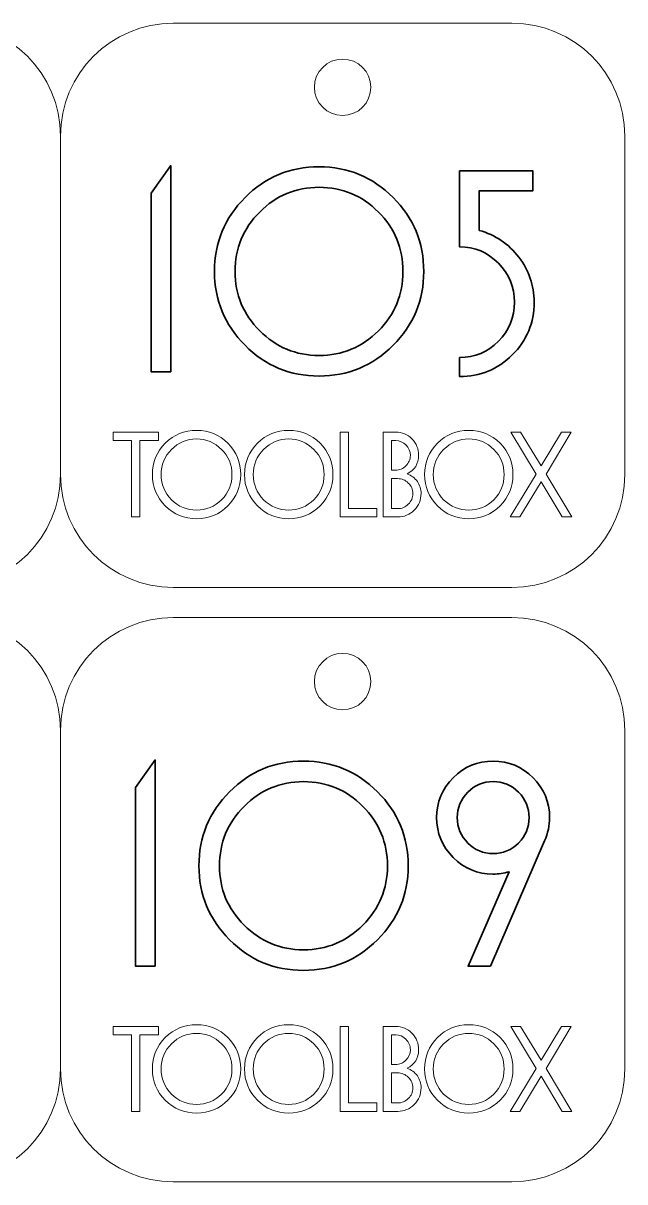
# Model space of a CAD drawing. Header units: inches. Extents: x 269 to 1026, y -294 to 278.
# Drawn here: x 416.2 to 469.5, y -138.4 to -35.8 of the extents above; entities that cross this region are included whole.
import ezdxf

# ---------------------------------------------------------------- set-up
doc = ezdxf.new("R2010")
doc.units = ezdxf.units.IN
doc.header["$MEASUREMENT"] = 0
doc.layers.add('Default', color=7, linetype='Continuous')

# ---------------------------------------------------------------- blocks, each defined once
blk = doc.blocks.new('block 411')
at = {"layer": 'Default', "color": 7, "lineweight": 35}
blk.add_lwpolyline([(429.25, -66.67), (427.51, -66.67), (427.51, -50.83), (429.25, -48.39), (429.25, -66.67)], dxfattribs=at)
for points, knots in [([(451.66, -57.77), (451.66, -60.32), (450.75, -62.5), (448.94, -64.31), (447.13, -66.13), (444.94, -67.03), (442.38, -67.03), (439.81, -67.03), (437.63, -66.13), (435.83, -64.31), (434.02, -62.5), (433.12, -60.32), (433.12, -57.77), (433.12, -55.21), (434.02, -53.02), (435.83, -51.21), (437.63, -49.4), (439.81, -48.49), (442.38, -48.49), (444.94, -48.49), (447.13, -49.4), (448.94, -51.21), (450.75, -53.02), (451.66, -55.21), (451.66, -57.77)], [0, 0, 0, 0, 1, 1, 1, 2, 2, 2, 3, 3, 3, 4, 4, 4, 5, 5, 5, 6, 6, 6, 7, 7, 7, 8, 8, 8, 8]), ([(461.44, -60.48), (461.44, -62.32), (460.79, -63.88), (459.5, -65.16), (458.21, -66.44), (456.65, -67.08), (454.83, -67.08), (454.83, -67.08), (454.83, -65.39), (454.83, -65.39), (456.18, -65.39), (457.32, -64.91), (458.27, -63.95), (459.22, -62.99), (459.69, -61.83), (459.69, -60.48), (459.69, -59.14), (459.22, -58), (458.27, -57.03), (457.32, -56.07), (456.18, -55.59), (454.83, -55.59), (454.83, -55.59), (454.83, -48.86), (454.83, -48.86), (454.83, -48.86), (461.33, -48.86), (461.33, -48.86), (461.33, -48.86), (461.33, -50.62), (461.33, -50.62), (461.33, -50.62), (456.57, -50.62), (456.57, -50.62), (456.57, -50.62), (456.57, -54.13), (456.57, -54.13), (458, -54.53), (459.17, -55.32), (460.08, -56.5), (460.98, -57.68), (461.44, -59.01), (461.44, -60.48)], [0, 0, 0, 0, 1, 1, 1, 2, 2, 2, 3, 3, 3, 4, 4, 4, 5, 5, 5, 6, 6, 6, 7, 7, 7, 8, 8, 8, 9, 9, 9, 10, 10, 10, 11, 11, 11, 12, 12, 12, 13, 13, 13, 14, 14, 14, 14]), ([(449.81, -57.77), (449.81, -55.71), (449.09, -53.95), (447.64, -52.5), (446.19, -51.04), (444.44, -50.31), (442.38, -50.31), (440.33, -50.31), (438.58, -51.04), (437.13, -52.5), (435.67, -53.95), (434.94, -55.71), (434.94, -57.77), (434.94, -59.82), (435.67, -61.57), (437.13, -63.03), (438.58, -64.48), (440.33, -65.21), (442.38, -65.21), (444.44, -65.21), (446.19, -64.48), (447.64, -63.03), (449.09, -61.57), (449.81, -59.82), (449.81, -57.77)], [0, 0, 0, 0, 1, 1, 1, 2, 2, 2, 3, 3, 3, 4, 4, 4, 5, 5, 5, 6, 6, 6, 7, 7, 7, 8, 8, 8, 8])]:
    blk.add_open_spline(points, degree=3, knots=knots, dxfattribs=at)
blk = doc.blocks.new('block 410')
at = {"layer": 'Default'}
blk.add_blockref('block 411', (0, 0), dxfattribs=at)
blk = doc.blocks.new('block 419')
at = {"layer": 'Default', "color": 7, "lineweight": 35}
blk.add_lwpolyline([(427.87, -119.33), (426.13, -119.33), (426.13, -103.49), (427.87, -101.05), (427.87, -119.33)], dxfattribs=at)
for points, knots in [([(450.28, -110.44), (450.28, -112.98), (449.38, -115.16), (447.56, -116.98), (445.75, -118.79), (443.56, -119.69), (441, -119.69), (438.43, -119.69), (436.25, -118.79), (434.45, -116.98), (432.64, -115.16), (431.74, -112.98), (431.74, -110.44), (431.74, -107.87), (432.64, -105.68), (434.45, -103.87), (436.25, -102.06), (438.43, -101.15), (441, -101.15), (443.56, -101.15), (445.75, -102.06), (447.56, -103.87), (449.38, -105.68), (450.28, -107.87), (450.28, -110.44)], [0, 0, 0, 0, 1, 1, 1, 2, 2, 2, 3, 3, 3, 4, 4, 4, 5, 5, 5, 6, 6, 6, 7, 7, 7, 8, 8, 8, 8]), ([(462.81, -106.15), (462.81, -106.84), (462.66, -107.53), (462.35, -108.23), (462.35, -108.23), (457.56, -119.33), (457.56, -119.33), (457.56, -119.33), (455.58, -119.33), (455.58, -119.33), (455.58, -119.33), (459.22, -110.95), (459.22, -110.95), (458.75, -111.09), (458.27, -111.16), (457.79, -111.16), (456.42, -111.16), (455.25, -110.67), (454.27, -109.7), (453.29, -108.72), (452.8, -107.53), (452.8, -106.15), (452.8, -104.78), (453.29, -103.6), (454.27, -102.62), (455.25, -101.64), (456.43, -101.15), (457.8, -101.15), (459.18, -101.15), (460.36, -101.64), (461.34, -102.62), (462.32, -103.6), (462.81, -104.78), (462.81, -106.15)], [0, 0, 0, 0, 1, 1, 1, 2, 2, 2, 3, 3, 3, 4, 4, 4, 5, 5, 5, 6, 6, 6, 7, 7, 7, 8, 8, 8, 9, 9, 9, 10, 10, 10, 11, 11, 11, 11]), ([(448.44, -110.44), (448.44, -108.37), (447.71, -106.61), (446.26, -105.16), (444.82, -103.7), (443.06, -102.97), (441, -102.97), (438.95, -102.97), (437.2, -103.7), (435.75, -105.16), (434.29, -106.61), (433.56, -108.37), (433.56, -110.44), (433.56, -112.48), (434.29, -114.23), (435.75, -115.69), (437.2, -117.14), (438.95, -117.87), (441, -117.87), (443.06, -117.87), (444.82, -117.14), (446.26, -115.69), (447.71, -114.23), (448.44, -112.48), (448.44, -110.44)], [0, 0, 0, 0, 1, 1, 1, 2, 2, 2, 3, 3, 3, 4, 4, 4, 5, 5, 5, 6, 6, 6, 7, 7, 7, 8, 8, 8, 8]), ([(460.99, -106.15), (460.99, -105.28), (460.68, -104.53), (460.06, -103.91), (459.43, -103.29), (458.68, -102.97), (457.8, -102.97), (456.93, -102.97), (456.18, -103.29), (455.56, -103.91), (454.94, -104.53), (454.62, -105.28), (454.62, -106.15), (454.62, -107.03), (454.94, -107.78), (455.56, -108.41), (456.18, -109.03), (456.93, -109.34), (457.8, -109.34), (458.68, -109.34), (459.43, -109.03), (460.06, -108.41), (460.68, -107.78), (460.99, -107.03), (460.99, -106.15)], [0, 0, 0, 0, 1, 1, 1, 2, 2, 2, 3, 3, 3, 4, 4, 4, 5, 5, 5, 6, 6, 6, 7, 7, 7, 8, 8, 8, 8])]:
    blk.add_open_spline(points, degree=3, knots=knots, dxfattribs=at)
blk = doc.blocks.new('block 418')
at = {"layer": 'Default'}
blk.add_blockref('block 419', (0, 0), dxfattribs=at)
blk = doc.blocks.new('block 809')
at = {"layer": 'Default', "color": 240, "lineweight": 9}
blk.add_open_spline([(379.47, -85.77), (379.47, -85.77), (409.47, -85.77), (409.47, -85.77), (414.99, -85.77), (419.47, -81.29), (419.47, -75.77), (419.47, -75.77), (419.47, -45.77), (419.47, -45.77), (419.47, -40.24), (414.99, -35.77), (409.47, -35.77), (409.47, -35.77), (379.47, -35.77), (379.47, -35.77), (373.95, -35.77), (369.47, -40.24), (369.47, -45.77), (369.47, -45.77), (369.47, -75.77), (369.47, -75.77), (369.47, -81.29), (373.95, -85.77), (379.47, -85.77)], degree=3, knots=[0, 0, 0, 0, 1, 1, 1, 2, 2, 2, 3, 3, 3, 4, 4, 4, 5, 5, 5, 6, 6, 6, 7, 7, 7, 8, 8, 8, 8], dxfattribs=at)
blk = doc.blocks.new('block 810')
at = {"layer": 'Default', "color": 240, "lineweight": 9}
blk.add_open_spline([(391.97, -41.45), (391.97, -40.07), (393.09, -38.95), (394.47, -38.95), (395.85, -38.95), (396.97, -40.07), (396.97, -41.45), (396.97, -42.83), (395.85, -43.95), (394.47, -43.95), (393.09, -43.95), (391.97, -42.83), (391.97, -41.45)], degree=3, knots=[0, 0, 0, 0, 1, 1, 1, 2, 2, 2, 3, 3, 3, 4, 4, 4, 4], dxfattribs=at)
blk = doc.blocks.new('block 812')
at = {"layer": 'Default', "color": 7, "lineweight": 5}
blk.add_lwpolyline([(378.15, -72.75), (376.51, -72.75), (376.51, -79.52), (375.77, -79.52), (375.77, -72.75), (374.15, -72.75), (374.15, -72), (378.15, -72), (378.15, -72.75)], dxfattribs=at)
blk = doc.blocks.new('block 813')
at = {"layer": 'Default', "color": 7, "lineweight": 5}
blk.add_open_spline([(385.45, -75.77), (385.45, -76.84), (385.07, -77.76), (384.3, -78.53), (383.54, -79.29), (382.61, -79.68), (381.53, -79.68), (380.45, -79.68), (379.52, -79.29), (378.76, -78.53), (378, -77.76), (377.62, -76.84), (377.62, -75.77), (377.62, -74.68), (378, -73.76), (378.76, -72.99), (379.52, -72.23), (380.45, -71.85), (381.53, -71.85), (382.61, -71.85), (383.54, -72.23), (384.3, -72.99), (385.07, -73.76), (385.45, -74.68), (385.45, -75.77)], degree=3, knots=[0, 0, 0, 0, 1, 1, 1, 2, 2, 2, 3, 3, 3, 4, 4, 4, 5, 5, 5, 6, 6, 6, 7, 7, 7, 8, 8, 8, 8], dxfattribs=at)
blk = doc.blocks.new('block 814')
at = {"layer": 'Default', "color": 7, "lineweight": 5}
blk.add_open_spline([(384.67, -75.77), (384.67, -74.9), (384.37, -74.15), (383.75, -73.54), (383.14, -72.92), (382.4, -72.61), (381.53, -72.61), (380.67, -72.61), (379.93, -72.92), (379.31, -73.54), (378.7, -74.15), (378.39, -74.9), (378.39, -75.77), (378.39, -76.63), (378.7, -77.37), (379.31, -77.99), (379.93, -78.6), (380.67, -78.91), (381.53, -78.91), (382.4, -78.91), (383.14, -78.6), (383.75, -77.99), (384.37, -77.37), (384.67, -76.63), (384.67, -75.77)], degree=3, knots=[0, 0, 0, 0, 1, 1, 1, 2, 2, 2, 3, 3, 3, 4, 4, 4, 5, 5, 5, 6, 6, 6, 7, 7, 7, 8, 8, 8, 8], dxfattribs=at)
blk = doc.blocks.new('block 815')
at = {"layer": 'Default', "color": 7, "lineweight": 5}
blk.add_open_spline([(393.61, -75.77), (393.61, -76.84), (393.23, -77.76), (392.47, -78.53), (391.7, -79.29), (390.78, -79.68), (389.69, -79.68), (388.61, -79.68), (387.68, -79.29), (386.92, -78.53), (386.16, -77.76), (385.78, -76.84), (385.78, -75.77), (385.78, -74.68), (386.16, -73.76), (386.92, -72.99), (387.68, -72.23), (388.61, -71.85), (389.69, -71.85), (390.78, -71.85), (391.7, -72.23), (392.47, -72.99), (393.23, -73.76), (393.61, -74.68), (393.61, -75.77)], degree=3, knots=[0, 0, 0, 0, 1, 1, 1, 2, 2, 2, 3, 3, 3, 4, 4, 4, 5, 5, 5, 6, 6, 6, 7, 7, 7, 8, 8, 8, 8], dxfattribs=at)
blk = doc.blocks.new('block 816')
at = {"layer": 'Default', "color": 7, "lineweight": 5}
blk.add_open_spline([(392.83, -75.77), (392.83, -74.9), (392.53, -74.15), (391.92, -73.54), (391.3, -72.92), (390.56, -72.61), (389.69, -72.61), (388.83, -72.61), (388.09, -72.92), (387.47, -73.54), (386.86, -74.15), (386.55, -74.9), (386.55, -75.77), (386.55, -76.63), (386.86, -77.37), (387.47, -77.99), (388.09, -78.6), (388.83, -78.91), (389.69, -78.91), (390.56, -78.91), (391.3, -78.6), (391.92, -77.99), (392.53, -77.37), (392.83, -76.63), (392.83, -75.77)], degree=3, knots=[0, 0, 0, 0, 1, 1, 1, 2, 2, 2, 3, 3, 3, 4, 4, 4, 5, 5, 5, 6, 6, 6, 7, 7, 7, 8, 8, 8, 8], dxfattribs=at)
blk = doc.blocks.new('block 817')
at = {"layer": 'Default', "color": 7, "lineweight": 5}
blk.add_lwpolyline([(397.5, -79.52), (394.24, -79.52), (394.24, -72), (394.98, -72), (394.98, -78.78), (397.5, -78.78), (397.5, -79.52)], dxfattribs=at)
blk = doc.blocks.new('block 818')
at = {"layer": 'Default', "color": 7, "lineweight": 5}
blk.add_open_spline([(401.42, -77.45), (401.42, -78.02), (401.22, -78.51), (400.81, -78.91), (400.41, -79.32), (399.92, -79.52), (399.35, -79.52), (399.35, -79.52), (398.05, -79.52), (398.05, -79.52), (398.05, -79.52), (398.05, -72), (398.05, -72), (398.05, -72), (399.17, -72), (399.17, -72), (399.74, -72), (400.22, -72.2), (400.61, -72.6), (401.01, -73.01), (401.2, -73.49), (401.2, -74.06), (401.2, -74.82), (400.86, -75.36), (400.18, -75.7), (400.56, -75.84), (400.87, -76.07), (401.09, -76.38), (401.31, -76.69), (401.42, -77.04), (401.42, -77.45)], degree=3, knots=[0, 0, 0, 0, 1, 1, 1, 2, 2, 2, 3, 3, 3, 4, 4, 4, 5, 5, 5, 6, 6, 6, 7, 7, 7, 8, 8, 8, 9, 9, 9, 10, 10, 10, 10], dxfattribs=at)
blk = doc.blocks.new('block 819')
at = {"layer": 'Default', "color": 7, "lineweight": 5}
blk.add_open_spline([(400.47, -74.06), (400.47, -73.71), (400.34, -73.4), (400.08, -73.14), (399.83, -72.88), (399.52, -72.75), (399.17, -72.75), (399.17, -72.75), (398.79, -72.75), (398.79, -72.75), (398.79, -72.75), (398.79, -75.37), (398.79, -75.37), (398.79, -75.37), (399.14, -75.37), (399.14, -75.37), (399.51, -75.37), (399.82, -75.24), (400.08, -74.99), (400.34, -74.73), (400.47, -74.42), (400.47, -74.06)], degree=3, knots=[0, 0, 0, 0, 1, 1, 1, 2, 2, 2, 3, 3, 3, 4, 4, 4, 5, 5, 5, 6, 6, 6, 7, 7, 7, 7], dxfattribs=at)
blk = doc.blocks.new('block 820')
at = {"layer": 'Default', "color": 7, "lineweight": 5}
blk.add_open_spline([(400.69, -77.45), (400.69, -77.08), (400.56, -76.77), (400.29, -76.51), (400.03, -76.25), (399.71, -76.12), (399.34, -76.12), (399.34, -76.12), (398.79, -76.12), (398.79, -76.12), (398.79, -76.12), (398.79, -78.78), (398.79, -78.78), (398.79, -78.78), (399.34, -78.78), (399.34, -78.78), (399.71, -78.78), (400.03, -78.65), (400.29, -78.39), (400.56, -78.13), (400.69, -77.81), (400.69, -77.45)], degree=3, knots=[0, 0, 0, 0, 1, 1, 1, 2, 2, 2, 3, 3, 3, 4, 4, 4, 5, 5, 5, 6, 6, 6, 7, 7, 7, 7], dxfattribs=at)
blk = doc.blocks.new('block 821')
at = {"layer": 'Default', "color": 7, "lineweight": 5}
blk.add_open_spline([(409.56, -75.77), (409.56, -76.84), (409.18, -77.76), (408.42, -78.53), (407.65, -79.29), (406.73, -79.68), (405.64, -79.68), (404.56, -79.68), (403.63, -79.29), (402.87, -78.53), (402.11, -77.76), (401.73, -76.84), (401.73, -75.77), (401.73, -74.68), (402.11, -73.76), (402.87, -72.99), (403.63, -72.23), (404.56, -71.85), (405.64, -71.85), (406.73, -71.85), (407.65, -72.23), (408.42, -72.99), (409.18, -73.76), (409.56, -74.68), (409.56, -75.77)], degree=3, knots=[0, 0, 0, 0, 1, 1, 1, 2, 2, 2, 3, 3, 3, 4, 4, 4, 5, 5, 5, 6, 6, 6, 7, 7, 7, 8, 8, 8, 8], dxfattribs=at)
blk = doc.blocks.new('block 822')
at = {"layer": 'Default', "color": 7, "lineweight": 5}
blk.add_open_spline([(408.78, -75.77), (408.78, -74.9), (408.48, -74.15), (407.87, -73.54), (407.25, -72.92), (406.51, -72.61), (405.64, -72.61), (404.78, -72.61), (404.04, -72.92), (403.42, -73.54), (402.81, -74.15), (402.5, -74.9), (402.5, -75.77), (402.5, -76.63), (402.81, -77.37), (403.42, -77.99), (404.04, -78.6), (404.78, -78.91), (405.64, -78.91), (406.51, -78.91), (407.25, -78.6), (407.87, -77.99), (408.48, -77.37), (408.78, -76.63), (408.78, -75.77)], degree=3, knots=[0, 0, 0, 0, 1, 1, 1, 2, 2, 2, 3, 3, 3, 4, 4, 4, 5, 5, 5, 6, 6, 6, 7, 7, 7, 8, 8, 8, 8], dxfattribs=at)
blk = doc.blocks.new('block 823')
at = {"layer": 'Default', "color": 7, "lineweight": 5}
blk.add_lwpolyline([(414.79, -79.52), (413.92, -79.52), (412.06, -76.42), (410.18, -79.52), (409.31, -79.52), (411.62, -75.72), (409.37, -72), (410.24, -72), (412.05, -74.99), (413.86, -72), (414.73, -72), (412.49, -75.72), (414.79, -79.52)], dxfattribs=at)
blk = doc.blocks.new('block 811')
at = {"layer": 'Default'}
for name in ['block 813', 'block 815', 'block 821', 'block 812', 'block 814', 'block 816', 'block 817', 'block 818', 'block 819', 'block 822', 'block 823', 'block 820']:
    blk.add_blockref(name, (0, 0), dxfattribs=at)
blk = doc.blocks.new('block 808')
at = {"layer": 'Default'}
for name in ['block 809', 'block 810', 'block 811']:
    blk.add_blockref(name, (0, 0), dxfattribs=at)
blk = doc.blocks.new('block 825')
at = {"layer": 'Default', "color": 240, "lineweight": 9}
blk.add_open_spline([(429.47, -85.77), (429.47, -85.77), (459.47, -85.77), (459.47, -85.77), (464.99, -85.77), (469.47, -81.29), (469.47, -75.77), (469.47, -75.77), (469.47, -45.77), (469.47, -45.77), (469.47, -40.24), (464.99, -35.77), (459.47, -35.77), (459.47, -35.77), (429.47, -35.77), (429.47, -35.77), (423.95, -35.77), (419.47, -40.24), (419.47, -45.77), (419.47, -45.77), (419.47, -75.77), (419.47, -75.77), (419.47, -81.29), (423.95, -85.77), (429.47, -85.77)], degree=3, knots=[0, 0, 0, 0, 1, 1, 1, 2, 2, 2, 3, 3, 3, 4, 4, 4, 5, 5, 5, 6, 6, 6, 7, 7, 7, 8, 8, 8, 8], dxfattribs=at)
blk = doc.blocks.new('block 826')
at = {"layer": 'Default', "color": 240, "lineweight": 9}
blk.add_open_spline([(441.97, -41.45), (441.97, -40.07), (443.09, -38.95), (444.47, -38.95), (445.85, -38.95), (446.97, -40.07), (446.97, -41.45), (446.97, -42.83), (445.85, -43.95), (444.47, -43.95), (443.09, -43.95), (441.97, -42.83), (441.97, -41.45)], degree=3, knots=[0, 0, 0, 0, 1, 1, 1, 2, 2, 2, 3, 3, 3, 4, 4, 4, 4], dxfattribs=at)
blk = doc.blocks.new('block 828')
at = {"layer": 'Default', "color": 7, "lineweight": 5}
blk.add_lwpolyline([(428.15, -72.75), (426.51, -72.75), (426.51, -79.52), (425.77, -79.52), (425.77, -72.75), (424.15, -72.75), (424.15, -72), (428.15, -72), (428.15, -72.75)], dxfattribs=at)
blk = doc.blocks.new('block 829')
at = {"layer": 'Default', "color": 7, "lineweight": 5}
blk.add_open_spline([(435.45, -75.77), (435.45, -76.84), (435.07, -77.76), (434.3, -78.53), (433.54, -79.29), (432.61, -79.68), (431.53, -79.68), (430.45, -79.68), (429.52, -79.29), (428.76, -78.53), (428, -77.76), (427.62, -76.84), (427.62, -75.77), (427.62, -74.68), (428, -73.76), (428.76, -72.99), (429.52, -72.23), (430.45, -71.85), (431.53, -71.85), (432.61, -71.85), (433.54, -72.23), (434.3, -72.99), (435.07, -73.76), (435.45, -74.68), (435.45, -75.77)], degree=3, knots=[0, 0, 0, 0, 1, 1, 1, 2, 2, 2, 3, 3, 3, 4, 4, 4, 5, 5, 5, 6, 6, 6, 7, 7, 7, 8, 8, 8, 8], dxfattribs=at)
blk = doc.blocks.new('block 830')
at = {"layer": 'Default', "color": 7, "lineweight": 5}
blk.add_open_spline([(434.67, -75.77), (434.67, -74.9), (434.37, -74.15), (433.75, -73.54), (433.14, -72.92), (432.4, -72.61), (431.53, -72.61), (430.67, -72.61), (429.93, -72.92), (429.31, -73.54), (428.7, -74.15), (428.39, -74.9), (428.39, -75.77), (428.39, -76.63), (428.7, -77.37), (429.31, -77.99), (429.93, -78.6), (430.67, -78.91), (431.53, -78.91), (432.4, -78.91), (433.14, -78.6), (433.75, -77.99), (434.37, -77.37), (434.67, -76.63), (434.67, -75.77)], degree=3, knots=[0, 0, 0, 0, 1, 1, 1, 2, 2, 2, 3, 3, 3, 4, 4, 4, 5, 5, 5, 6, 6, 6, 7, 7, 7, 8, 8, 8, 8], dxfattribs=at)
blk = doc.blocks.new('block 831')
at = {"layer": 'Default', "color": 7, "lineweight": 5}
blk.add_open_spline([(443.61, -75.77), (443.61, -76.84), (443.23, -77.76), (442.47, -78.53), (441.7, -79.29), (440.78, -79.68), (439.69, -79.68), (438.61, -79.68), (437.68, -79.29), (436.92, -78.53), (436.16, -77.76), (435.78, -76.84), (435.78, -75.77), (435.78, -74.68), (436.16, -73.76), (436.92, -72.99), (437.68, -72.23), (438.61, -71.85), (439.69, -71.85), (440.78, -71.85), (441.7, -72.23), (442.47, -72.99), (443.23, -73.76), (443.61, -74.68), (443.61, -75.77)], degree=3, knots=[0, 0, 0, 0, 1, 1, 1, 2, 2, 2, 3, 3, 3, 4, 4, 4, 5, 5, 5, 6, 6, 6, 7, 7, 7, 8, 8, 8, 8], dxfattribs=at)
blk = doc.blocks.new('block 832')
at = {"layer": 'Default', "color": 7, "lineweight": 5}
blk.add_open_spline([(442.83, -75.77), (442.83, -74.9), (442.53, -74.15), (441.92, -73.54), (441.3, -72.92), (440.56, -72.61), (439.69, -72.61), (438.83, -72.61), (438.09, -72.92), (437.47, -73.54), (436.86, -74.15), (436.55, -74.9), (436.55, -75.77), (436.55, -76.63), (436.86, -77.37), (437.47, -77.99), (438.09, -78.6), (438.83, -78.91), (439.69, -78.91), (440.56, -78.91), (441.3, -78.6), (441.92, -77.99), (442.53, -77.37), (442.83, -76.63), (442.83, -75.77)], degree=3, knots=[0, 0, 0, 0, 1, 1, 1, 2, 2, 2, 3, 3, 3, 4, 4, 4, 5, 5, 5, 6, 6, 6, 7, 7, 7, 8, 8, 8, 8], dxfattribs=at)
blk = doc.blocks.new('block 833')
at = {"layer": 'Default', "color": 7, "lineweight": 5}
blk.add_lwpolyline([(447.5, -79.52), (444.24, -79.52), (444.24, -72), (444.98, -72), (444.98, -78.78), (447.5, -78.78), (447.5, -79.52)], dxfattribs=at)
blk = doc.blocks.new('block 834')
at = {"layer": 'Default', "color": 7, "lineweight": 5}
blk.add_open_spline([(451.42, -77.45), (451.42, -78.02), (451.22, -78.51), (450.81, -78.91), (450.41, -79.32), (449.92, -79.52), (449.35, -79.52), (449.35, -79.52), (448.05, -79.52), (448.05, -79.52), (448.05, -79.52), (448.05, -72), (448.05, -72), (448.05, -72), (449.17, -72), (449.17, -72), (449.74, -72), (450.22, -72.2), (450.61, -72.6), (451.01, -73.01), (451.2, -73.49), (451.2, -74.06), (451.2, -74.82), (450.86, -75.36), (450.18, -75.7), (450.56, -75.84), (450.87, -76.07), (451.09, -76.38), (451.31, -76.69), (451.42, -77.04), (451.42, -77.45)], degree=3, knots=[0, 0, 0, 0, 1, 1, 1, 2, 2, 2, 3, 3, 3, 4, 4, 4, 5, 5, 5, 6, 6, 6, 7, 7, 7, 8, 8, 8, 9, 9, 9, 10, 10, 10, 10], dxfattribs=at)
blk = doc.blocks.new('block 835')
at = {"layer": 'Default', "color": 7, "lineweight": 5}
blk.add_open_spline([(450.47, -74.06), (450.47, -73.71), (450.34, -73.4), (450.08, -73.14), (449.83, -72.88), (449.52, -72.75), (449.17, -72.75), (449.17, -72.75), (448.79, -72.75), (448.79, -72.75), (448.79, -72.75), (448.79, -75.37), (448.79, -75.37), (448.79, -75.37), (449.14, -75.37), (449.14, -75.37), (449.51, -75.37), (449.82, -75.24), (450.08, -74.99), (450.34, -74.73), (450.47, -74.42), (450.47, -74.06)], degree=3, knots=[0, 0, 0, 0, 1, 1, 1, 2, 2, 2, 3, 3, 3, 4, 4, 4, 5, 5, 5, 6, 6, 6, 7, 7, 7, 7], dxfattribs=at)
blk = doc.blocks.new('block 836')
at = {"layer": 'Default', "color": 7, "lineweight": 5}
blk.add_open_spline([(450.69, -77.45), (450.69, -77.08), (450.56, -76.77), (450.29, -76.51), (450.03, -76.25), (449.71, -76.12), (449.34, -76.12), (449.34, -76.12), (448.79, -76.12), (448.79, -76.12), (448.79, -76.12), (448.79, -78.78), (448.79, -78.78), (448.79, -78.78), (449.34, -78.78), (449.34, -78.78), (449.71, -78.78), (450.03, -78.65), (450.29, -78.39), (450.56, -78.13), (450.69, -77.81), (450.69, -77.45)], degree=3, knots=[0, 0, 0, 0, 1, 1, 1, 2, 2, 2, 3, 3, 3, 4, 4, 4, 5, 5, 5, 6, 6, 6, 7, 7, 7, 7], dxfattribs=at)
blk = doc.blocks.new('block 837')
at = {"layer": 'Default', "color": 7, "lineweight": 5}
blk.add_open_spline([(459.56, -75.77), (459.56, -76.84), (459.18, -77.76), (458.42, -78.53), (457.65, -79.29), (456.73, -79.68), (455.64, -79.68), (454.56, -79.68), (453.63, -79.29), (452.87, -78.53), (452.11, -77.76), (451.73, -76.84), (451.73, -75.77), (451.73, -74.68), (452.11, -73.76), (452.87, -72.99), (453.63, -72.23), (454.56, -71.85), (455.64, -71.85), (456.73, -71.85), (457.65, -72.23), (458.42, -72.99), (459.18, -73.76), (459.56, -74.68), (459.56, -75.77)], degree=3, knots=[0, 0, 0, 0, 1, 1, 1, 2, 2, 2, 3, 3, 3, 4, 4, 4, 5, 5, 5, 6, 6, 6, 7, 7, 7, 8, 8, 8, 8], dxfattribs=at)
blk = doc.blocks.new('block 838')
at = {"layer": 'Default', "color": 7, "lineweight": 5}
blk.add_open_spline([(458.78, -75.77), (458.78, -74.9), (458.48, -74.15), (457.87, -73.54), (457.25, -72.92), (456.51, -72.61), (455.64, -72.61), (454.78, -72.61), (454.04, -72.92), (453.42, -73.54), (452.81, -74.15), (452.5, -74.9), (452.5, -75.77), (452.5, -76.63), (452.81, -77.37), (453.42, -77.99), (454.04, -78.6), (454.78, -78.91), (455.64, -78.91), (456.51, -78.91), (457.25, -78.6), (457.87, -77.99), (458.48, -77.37), (458.78, -76.63), (458.78, -75.77)], degree=3, knots=[0, 0, 0, 0, 1, 1, 1, 2, 2, 2, 3, 3, 3, 4, 4, 4, 5, 5, 5, 6, 6, 6, 7, 7, 7, 8, 8, 8, 8], dxfattribs=at)
blk = doc.blocks.new('block 839')
at = {"layer": 'Default', "color": 7, "lineweight": 5}
blk.add_lwpolyline([(464.79, -79.52), (463.92, -79.52), (462.06, -76.42), (460.18, -79.52), (459.31, -79.52), (461.62, -75.72), (459.37, -72), (460.24, -72), (462.05, -74.99), (463.86, -72), (464.73, -72), (462.49, -75.72), (464.79, -79.52)], dxfattribs=at)
blk = doc.blocks.new('block 827')
at = {"layer": 'Default'}
for name in ['block 829', 'block 831', 'block 837', 'block 828', 'block 830', 'block 832', 'block 833', 'block 834', 'block 835', 'block 838', 'block 839', 'block 836']:
    blk.add_blockref(name, (0, 0), dxfattribs=at)
blk = doc.blocks.new('block 824')
at = {"layer": 'Default'}
for name in ['block 825', 'block 826', 'block 827']:
    blk.add_blockref(name, (0, 0), dxfattribs=at)
blk = doc.blocks.new('block 869')
at = {"layer": 'Default', "color": 240, "lineweight": 9}
blk.add_open_spline([(379.47, -138.43), (379.47, -138.43), (409.47, -138.43), (409.47, -138.43), (414.99, -138.43), (419.47, -133.95), (419.47, -128.43), (419.47, -128.43), (419.47, -98.43), (419.47, -98.43), (419.47, -92.91), (414.99, -88.43), (409.47, -88.43), (409.47, -88.43), (379.47, -88.43), (379.47, -88.43), (373.95, -88.43), (369.47, -92.91), (369.47, -98.43), (369.47, -98.43), (369.47, -128.43), (369.47, -128.43), (369.47, -133.95), (373.95, -138.43), (379.47, -138.43)], degree=3, knots=[0, 0, 0, 0, 1, 1, 1, 2, 2, 2, 3, 3, 3, 4, 4, 4, 5, 5, 5, 6, 6, 6, 7, 7, 7, 8, 8, 8, 8], dxfattribs=at)
blk = doc.blocks.new('block 870')
at = {"layer": 'Default', "color": 240, "lineweight": 9}
blk.add_open_spline([(391.97, -94.11), (391.97, -92.73), (393.09, -91.61), (394.47, -91.61), (395.85, -91.61), (396.97, -92.73), (396.97, -94.11), (396.97, -95.49), (395.85, -96.61), (394.47, -96.61), (393.09, -96.61), (391.97, -95.49), (391.97, -94.11)], degree=3, knots=[0, 0, 0, 0, 1, 1, 1, 2, 2, 2, 3, 3, 3, 4, 4, 4, 4], dxfattribs=at)
blk = doc.blocks.new('block 872')
at = {"layer": 'Default', "color": 7, "lineweight": 5}
blk.add_lwpolyline([(378.15, -125.41), (376.51, -125.41), (376.51, -132.19), (375.77, -132.19), (375.77, -125.41), (374.15, -125.41), (374.15, -124.66), (378.15, -124.66), (378.15, -125.41)], dxfattribs=at)
blk = doc.blocks.new('block 873')
at = {"layer": 'Default', "color": 7, "lineweight": 5}
blk.add_open_spline([(385.45, -128.43), (385.45, -129.5), (385.07, -130.43), (384.3, -131.19), (383.54, -131.96), (382.61, -132.34), (381.53, -132.34), (380.45, -132.34), (379.52, -131.96), (378.76, -131.19), (378, -130.43), (377.62, -129.5), (377.62, -128.43), (377.62, -127.34), (378, -126.42), (378.76, -125.65), (379.52, -124.89), (380.45, -124.51), (381.53, -124.51), (382.61, -124.51), (383.54, -124.89), (384.3, -125.65), (385.07, -126.42), (385.45, -127.34), (385.45, -128.43)], degree=3, knots=[0, 0, 0, 0, 1, 1, 1, 2, 2, 2, 3, 3, 3, 4, 4, 4, 5, 5, 5, 6, 6, 6, 7, 7, 7, 8, 8, 8, 8], dxfattribs=at)
blk = doc.blocks.new('block 874')
at = {"layer": 'Default', "color": 7, "lineweight": 5}
blk.add_open_spline([(384.67, -128.43), (384.67, -127.56), (384.37, -126.81), (383.75, -126.2), (383.14, -125.58), (382.4, -125.28), (381.53, -125.28), (380.67, -125.28), (379.93, -125.58), (379.31, -126.2), (378.7, -126.81), (378.39, -127.56), (378.39, -128.43), (378.39, -129.29), (378.7, -130.03), (379.31, -130.65), (379.93, -131.26), (380.67, -131.57), (381.53, -131.57), (382.4, -131.57), (383.14, -131.26), (383.75, -130.65), (384.37, -130.03), (384.67, -129.29), (384.67, -128.43)], degree=3, knots=[0, 0, 0, 0, 1, 1, 1, 2, 2, 2, 3, 3, 3, 4, 4, 4, 5, 5, 5, 6, 6, 6, 7, 7, 7, 8, 8, 8, 8], dxfattribs=at)
blk = doc.blocks.new('block 875')
at = {"layer": 'Default', "color": 7, "lineweight": 5}
blk.add_open_spline([(393.61, -128.43), (393.61, -129.5), (393.23, -130.43), (392.47, -131.19), (391.7, -131.96), (390.78, -132.34), (389.69, -132.34), (388.61, -132.34), (387.68, -131.96), (386.92, -131.19), (386.16, -130.43), (385.78, -129.5), (385.78, -128.43), (385.78, -127.34), (386.16, -126.42), (386.92, -125.65), (387.68, -124.89), (388.61, -124.51), (389.69, -124.51), (390.78, -124.51), (391.7, -124.89), (392.47, -125.65), (393.23, -126.42), (393.61, -127.34), (393.61, -128.43)], degree=3, knots=[0, 0, 0, 0, 1, 1, 1, 2, 2, 2, 3, 3, 3, 4, 4, 4, 5, 5, 5, 6, 6, 6, 7, 7, 7, 8, 8, 8, 8], dxfattribs=at)
blk = doc.blocks.new('block 876')
at = {"layer": 'Default', "color": 7, "lineweight": 5}
blk.add_open_spline([(392.83, -128.43), (392.83, -127.56), (392.53, -126.81), (391.92, -126.2), (391.3, -125.58), (390.56, -125.28), (389.69, -125.28), (388.83, -125.28), (388.09, -125.58), (387.47, -126.2), (386.86, -126.81), (386.55, -127.56), (386.55, -128.43), (386.55, -129.29), (386.86, -130.03), (387.47, -130.65), (388.09, -131.26), (388.83, -131.57), (389.69, -131.57), (390.56, -131.57), (391.3, -131.26), (391.92, -130.65), (392.53, -130.03), (392.83, -129.29), (392.83, -128.43)], degree=3, knots=[0, 0, 0, 0, 1, 1, 1, 2, 2, 2, 3, 3, 3, 4, 4, 4, 5, 5, 5, 6, 6, 6, 7, 7, 7, 8, 8, 8, 8], dxfattribs=at)
blk = doc.blocks.new('block 877')
at = {"layer": 'Default', "color": 7, "lineweight": 5}
blk.add_lwpolyline([(397.5, -132.19), (394.24, -132.19), (394.24, -124.66), (394.98, -124.66), (394.98, -131.44), (397.5, -131.44), (397.5, -132.19)], dxfattribs=at)
blk = doc.blocks.new('block 878')
at = {"layer": 'Default', "color": 7, "lineweight": 5}
blk.add_open_spline([(401.42, -130.11), (401.42, -130.68), (401.22, -131.17), (400.81, -131.58), (400.41, -131.98), (399.92, -132.19), (399.35, -132.19), (399.35, -132.19), (398.05, -132.19), (398.05, -132.19), (398.05, -132.19), (398.05, -124.66), (398.05, -124.66), (398.05, -124.66), (399.17, -124.66), (399.17, -124.66), (399.74, -124.66), (400.22, -124.86), (400.61, -125.26), (401.01, -125.67), (401.2, -126.15), (401.2, -126.73), (401.2, -127.48), (400.86, -128.03), (400.18, -128.36), (400.56, -128.5), (400.87, -128.73), (401.09, -129.04), (401.31, -129.35), (401.42, -129.71), (401.42, -130.11)], degree=3, knots=[0, 0, 0, 0, 1, 1, 1, 2, 2, 2, 3, 3, 3, 4, 4, 4, 5, 5, 5, 6, 6, 6, 7, 7, 7, 8, 8, 8, 9, 9, 9, 10, 10, 10, 10], dxfattribs=at)
blk = doc.blocks.new('block 879')
at = {"layer": 'Default', "color": 7, "lineweight": 5}
blk.add_open_spline([(400.47, -126.73), (400.47, -126.37), (400.34, -126.06), (400.08, -125.8), (399.83, -125.54), (399.52, -125.41), (399.17, -125.41), (399.17, -125.41), (398.79, -125.41), (398.79, -125.41), (398.79, -125.41), (398.79, -128.03), (398.79, -128.03), (398.79, -128.03), (399.14, -128.03), (399.14, -128.03), (399.51, -128.03), (399.82, -127.91), (400.08, -127.65), (400.34, -127.39), (400.47, -127.08), (400.47, -126.73)], degree=3, knots=[0, 0, 0, 0, 1, 1, 1, 2, 2, 2, 3, 3, 3, 4, 4, 4, 5, 5, 5, 6, 6, 6, 7, 7, 7, 7], dxfattribs=at)
blk = doc.blocks.new('block 880')
at = {"layer": 'Default', "color": 7, "lineweight": 5}
blk.add_open_spline([(400.69, -130.11), (400.69, -129.74), (400.56, -129.43), (400.29, -129.17), (400.03, -128.91), (399.71, -128.78), (399.34, -128.78), (399.34, -128.78), (398.79, -128.78), (398.79, -128.78), (398.79, -128.78), (398.79, -131.44), (398.79, -131.44), (398.79, -131.44), (399.34, -131.44), (399.34, -131.44), (399.71, -131.44), (400.03, -131.31), (400.29, -131.05), (400.56, -130.79), (400.69, -130.48), (400.69, -130.11)], degree=3, knots=[0, 0, 0, 0, 1, 1, 1, 2, 2, 2, 3, 3, 3, 4, 4, 4, 5, 5, 5, 6, 6, 6, 7, 7, 7, 7], dxfattribs=at)
blk = doc.blocks.new('block 881')
at = {"layer": 'Default', "color": 7, "lineweight": 5}
blk.add_open_spline([(409.56, -128.43), (409.56, -129.5), (409.18, -130.43), (408.42, -131.19), (407.65, -131.96), (406.73, -132.34), (405.64, -132.34), (404.56, -132.34), (403.63, -131.96), (402.87, -131.19), (402.11, -130.43), (401.73, -129.5), (401.73, -128.43), (401.73, -127.34), (402.11, -126.42), (402.87, -125.65), (403.63, -124.89), (404.56, -124.51), (405.64, -124.51), (406.73, -124.51), (407.65, -124.89), (408.42, -125.65), (409.18, -126.42), (409.56, -127.34), (409.56, -128.43)], degree=3, knots=[0, 0, 0, 0, 1, 1, 1, 2, 2, 2, 3, 3, 3, 4, 4, 4, 5, 5, 5, 6, 6, 6, 7, 7, 7, 8, 8, 8, 8], dxfattribs=at)
blk = doc.blocks.new('block 882')
at = {"layer": 'Default', "color": 7, "lineweight": 5}
blk.add_open_spline([(408.78, -128.43), (408.78, -127.56), (408.48, -126.81), (407.87, -126.2), (407.25, -125.58), (406.51, -125.28), (405.64, -125.28), (404.78, -125.28), (404.04, -125.58), (403.42, -126.2), (402.81, -126.81), (402.5, -127.56), (402.5, -128.43), (402.5, -129.29), (402.81, -130.03), (403.42, -130.65), (404.04, -131.26), (404.78, -131.57), (405.64, -131.57), (406.51, -131.57), (407.25, -131.26), (407.87, -130.65), (408.48, -130.03), (408.78, -129.29), (408.78, -128.43)], degree=3, knots=[0, 0, 0, 0, 1, 1, 1, 2, 2, 2, 3, 3, 3, 4, 4, 4, 5, 5, 5, 6, 6, 6, 7, 7, 7, 8, 8, 8, 8], dxfattribs=at)
blk = doc.blocks.new('block 883')
at = {"layer": 'Default', "color": 7, "lineweight": 5}
blk.add_lwpolyline([(414.79, -132.19), (413.92, -132.19), (412.06, -129.08), (410.18, -132.19), (409.31, -132.19), (411.62, -128.38), (409.37, -124.66), (410.24, -124.66), (412.05, -127.65), (413.86, -124.66), (414.73, -124.66), (412.49, -128.38), (414.79, -132.19)], dxfattribs=at)
blk = doc.blocks.new('block 871')
at = {"layer": 'Default'}
for name in ['block 872', 'block 873', 'block 875', 'block 877', 'block 878', 'block 881', 'block 883', 'block 874', 'block 876', 'block 879', 'block 882', 'block 880']:
    blk.add_blockref(name, (0, 0), dxfattribs=at)
blk = doc.blocks.new('block 868')
at = {"layer": 'Default'}
for name in ['block 869', 'block 870', 'block 871']:
    blk.add_blockref(name, (0, 0), dxfattribs=at)
blk = doc.blocks.new('block 885')
at = {"layer": 'Default', "color": 240, "lineweight": 9}
blk.add_open_spline([(429.47, -138.43), (429.47, -138.43), (459.47, -138.43), (459.47, -138.43), (464.99, -138.43), (469.47, -133.95), (469.47, -128.43), (469.47, -128.43), (469.47, -98.43), (469.47, -98.43), (469.47, -92.91), (464.99, -88.43), (459.47, -88.43), (459.47, -88.43), (429.47, -88.43), (429.47, -88.43), (423.95, -88.43), (419.47, -92.91), (419.47, -98.43), (419.47, -98.43), (419.47, -128.43), (419.47, -128.43), (419.47, -133.95), (423.95, -138.43), (429.47, -138.43)], degree=3, knots=[0, 0, 0, 0, 1, 1, 1, 2, 2, 2, 3, 3, 3, 4, 4, 4, 5, 5, 5, 6, 6, 6, 7, 7, 7, 8, 8, 8, 8], dxfattribs=at)
blk = doc.blocks.new('block 886')
at = {"layer": 'Default', "color": 240, "lineweight": 9}
blk.add_open_spline([(441.97, -94.11), (441.97, -92.73), (443.09, -91.61), (444.47, -91.61), (445.85, -91.61), (446.97, -92.73), (446.97, -94.11), (446.97, -95.49), (445.85, -96.61), (444.47, -96.61), (443.09, -96.61), (441.97, -95.49), (441.97, -94.11)], degree=3, knots=[0, 0, 0, 0, 1, 1, 1, 2, 2, 2, 3, 3, 3, 4, 4, 4, 4], dxfattribs=at)
blk = doc.blocks.new('block 888')
at = {"layer": 'Default', "color": 7, "lineweight": 5}
blk.add_lwpolyline([(428.15, -125.41), (426.51, -125.41), (426.51, -132.19), (425.77, -132.19), (425.77, -125.41), (424.15, -125.41), (424.15, -124.66), (428.15, -124.66), (428.15, -125.41)], dxfattribs=at)
blk = doc.blocks.new('block 889')
at = {"layer": 'Default', "color": 7, "lineweight": 5}
blk.add_open_spline([(435.45, -128.43), (435.45, -129.5), (435.07, -130.43), (434.3, -131.19), (433.54, -131.96), (432.61, -132.34), (431.53, -132.34), (430.45, -132.34), (429.52, -131.96), (428.76, -131.19), (428, -130.43), (427.62, -129.5), (427.62, -128.43), (427.62, -127.34), (428, -126.42), (428.76, -125.65), (429.52, -124.89), (430.45, -124.51), (431.53, -124.51), (432.61, -124.51), (433.54, -124.89), (434.3, -125.65), (435.07, -126.42), (435.45, -127.34), (435.45, -128.43)], degree=3, knots=[0, 0, 0, 0, 1, 1, 1, 2, 2, 2, 3, 3, 3, 4, 4, 4, 5, 5, 5, 6, 6, 6, 7, 7, 7, 8, 8, 8, 8], dxfattribs=at)
blk = doc.blocks.new('block 890')
at = {"layer": 'Default', "color": 7, "lineweight": 5}
blk.add_open_spline([(434.67, -128.43), (434.67, -127.56), (434.37, -126.81), (433.75, -126.2), (433.14, -125.58), (432.4, -125.28), (431.53, -125.28), (430.67, -125.28), (429.93, -125.58), (429.31, -126.2), (428.7, -126.81), (428.39, -127.56), (428.39, -128.43), (428.39, -129.29), (428.7, -130.03), (429.31, -130.65), (429.93, -131.26), (430.67, -131.57), (431.53, -131.57), (432.4, -131.57), (433.14, -131.26), (433.75, -130.65), (434.37, -130.03), (434.67, -129.29), (434.67, -128.43)], degree=3, knots=[0, 0, 0, 0, 1, 1, 1, 2, 2, 2, 3, 3, 3, 4, 4, 4, 5, 5, 5, 6, 6, 6, 7, 7, 7, 8, 8, 8, 8], dxfattribs=at)
blk = doc.blocks.new('block 891')
at = {"layer": 'Default', "color": 7, "lineweight": 5}
blk.add_open_spline([(443.61, -128.43), (443.61, -129.5), (443.23, -130.43), (442.47, -131.19), (441.7, -131.96), (440.78, -132.34), (439.69, -132.34), (438.61, -132.34), (437.68, -131.96), (436.92, -131.19), (436.16, -130.43), (435.78, -129.5), (435.78, -128.43), (435.78, -127.34), (436.16, -126.42), (436.92, -125.65), (437.68, -124.89), (438.61, -124.51), (439.69, -124.51), (440.78, -124.51), (441.7, -124.89), (442.47, -125.65), (443.23, -126.42), (443.61, -127.34), (443.61, -128.43)], degree=3, knots=[0, 0, 0, 0, 1, 1, 1, 2, 2, 2, 3, 3, 3, 4, 4, 4, 5, 5, 5, 6, 6, 6, 7, 7, 7, 8, 8, 8, 8], dxfattribs=at)
blk = doc.blocks.new('block 892')
at = {"layer": 'Default', "color": 7, "lineweight": 5}
blk.add_open_spline([(442.83, -128.43), (442.83, -127.56), (442.53, -126.81), (441.92, -126.2), (441.3, -125.58), (440.56, -125.28), (439.69, -125.28), (438.83, -125.28), (438.09, -125.58), (437.47, -126.2), (436.86, -126.81), (436.55, -127.56), (436.55, -128.43), (436.55, -129.29), (436.86, -130.03), (437.47, -130.65), (438.09, -131.26), (438.83, -131.57), (439.69, -131.57), (440.56, -131.57), (441.3, -131.26), (441.92, -130.65), (442.53, -130.03), (442.83, -129.29), (442.83, -128.43)], degree=3, knots=[0, 0, 0, 0, 1, 1, 1, 2, 2, 2, 3, 3, 3, 4, 4, 4, 5, 5, 5, 6, 6, 6, 7, 7, 7, 8, 8, 8, 8], dxfattribs=at)
blk = doc.blocks.new('block 893')
at = {"layer": 'Default', "color": 7, "lineweight": 5}
blk.add_lwpolyline([(447.5, -132.19), (444.24, -132.19), (444.24, -124.66), (444.98, -124.66), (444.98, -131.44), (447.5, -131.44), (447.5, -132.19)], dxfattribs=at)
blk = doc.blocks.new('block 894')
at = {"layer": 'Default', "color": 7, "lineweight": 5}
blk.add_open_spline([(451.42, -130.11), (451.42, -130.68), (451.22, -131.17), (450.81, -131.58), (450.41, -131.98), (449.92, -132.19), (449.35, -132.19), (449.35, -132.19), (448.05, -132.19), (448.05, -132.19), (448.05, -132.19), (448.05, -124.66), (448.05, -124.66), (448.05, -124.66), (449.17, -124.66), (449.17, -124.66), (449.74, -124.66), (450.22, -124.86), (450.61, -125.26), (451.01, -125.67), (451.2, -126.15), (451.2, -126.73), (451.2, -127.48), (450.86, -128.03), (450.18, -128.36), (450.56, -128.5), (450.87, -128.73), (451.09, -129.04), (451.31, -129.35), (451.42, -129.71), (451.42, -130.11)], degree=3, knots=[0, 0, 0, 0, 1, 1, 1, 2, 2, 2, 3, 3, 3, 4, 4, 4, 5, 5, 5, 6, 6, 6, 7, 7, 7, 8, 8, 8, 9, 9, 9, 10, 10, 10, 10], dxfattribs=at)
blk = doc.blocks.new('block 895')
at = {"layer": 'Default', "color": 7, "lineweight": 5}
blk.add_open_spline([(450.47, -126.73), (450.47, -126.37), (450.34, -126.06), (450.08, -125.8), (449.83, -125.54), (449.52, -125.41), (449.17, -125.41), (449.17, -125.41), (448.79, -125.41), (448.79, -125.41), (448.79, -125.41), (448.79, -128.03), (448.79, -128.03), (448.79, -128.03), (449.14, -128.03), (449.14, -128.03), (449.51, -128.03), (449.82, -127.91), (450.08, -127.65), (450.34, -127.39), (450.47, -127.08), (450.47, -126.73)], degree=3, knots=[0, 0, 0, 0, 1, 1, 1, 2, 2, 2, 3, 3, 3, 4, 4, 4, 5, 5, 5, 6, 6, 6, 7, 7, 7, 7], dxfattribs=at)
blk = doc.blocks.new('block 896')
at = {"layer": 'Default', "color": 7, "lineweight": 5}
blk.add_open_spline([(450.69, -130.11), (450.69, -129.74), (450.56, -129.43), (450.29, -129.17), (450.03, -128.91), (449.71, -128.78), (449.34, -128.78), (449.34, -128.78), (448.79, -128.78), (448.79, -128.78), (448.79, -128.78), (448.79, -131.44), (448.79, -131.44), (448.79, -131.44), (449.34, -131.44), (449.34, -131.44), (449.71, -131.44), (450.03, -131.31), (450.29, -131.05), (450.56, -130.79), (450.69, -130.48), (450.69, -130.11)], degree=3, knots=[0, 0, 0, 0, 1, 1, 1, 2, 2, 2, 3, 3, 3, 4, 4, 4, 5, 5, 5, 6, 6, 6, 7, 7, 7, 7], dxfattribs=at)
blk = doc.blocks.new('block 897')
at = {"layer": 'Default', "color": 7, "lineweight": 5}
blk.add_open_spline([(459.56, -128.43), (459.56, -129.5), (459.18, -130.43), (458.42, -131.19), (457.65, -131.96), (456.73, -132.34), (455.64, -132.34), (454.56, -132.34), (453.63, -131.96), (452.87, -131.19), (452.11, -130.43), (451.73, -129.5), (451.73, -128.43), (451.73, -127.34), (452.11, -126.42), (452.87, -125.65), (453.63, -124.89), (454.56, -124.51), (455.64, -124.51), (456.73, -124.51), (457.65, -124.89), (458.42, -125.65), (459.18, -126.42), (459.56, -127.34), (459.56, -128.43)], degree=3, knots=[0, 0, 0, 0, 1, 1, 1, 2, 2, 2, 3, 3, 3, 4, 4, 4, 5, 5, 5, 6, 6, 6, 7, 7, 7, 8, 8, 8, 8], dxfattribs=at)
blk = doc.blocks.new('block 898')
at = {"layer": 'Default', "color": 7, "lineweight": 5}
blk.add_open_spline([(458.78, -128.43), (458.78, -127.56), (458.48, -126.81), (457.87, -126.2), (457.25, -125.58), (456.51, -125.28), (455.64, -125.28), (454.78, -125.28), (454.04, -125.58), (453.42, -126.2), (452.81, -126.81), (452.5, -127.56), (452.5, -128.43), (452.5, -129.29), (452.81, -130.03), (453.42, -130.65), (454.04, -131.26), (454.78, -131.57), (455.64, -131.57), (456.51, -131.57), (457.25, -131.26), (457.87, -130.65), (458.48, -130.03), (458.78, -129.29), (458.78, -128.43)], degree=3, knots=[0, 0, 0, 0, 1, 1, 1, 2, 2, 2, 3, 3, 3, 4, 4, 4, 5, 5, 5, 6, 6, 6, 7, 7, 7, 8, 8, 8, 8], dxfattribs=at)
blk = doc.blocks.new('block 899')
at = {"layer": 'Default', "color": 7, "lineweight": 5}
blk.add_lwpolyline([(464.79, -132.19), (463.92, -132.19), (462.06, -129.08), (460.18, -132.19), (459.31, -132.19), (461.62, -128.38), (459.37, -124.66), (460.24, -124.66), (462.05, -127.65), (463.86, -124.66), (464.73, -124.66), (462.49, -128.38), (464.79, -132.19)], dxfattribs=at)
blk = doc.blocks.new('block 887')
at = {"layer": 'Default'}
for name in ['block 888', 'block 889', 'block 891', 'block 893', 'block 894', 'block 897', 'block 899', 'block 890', 'block 892', 'block 895', 'block 898', 'block 896']:
    blk.add_blockref(name, (0, 0), dxfattribs=at)
blk = doc.blocks.new('block 884')
at = {"layer": 'Default'}
for name in ['block 885', 'block 886', 'block 887']:
    blk.add_blockref(name, (0, 0), dxfattribs=at)

msp = doc.modelspace()

# ---------------------------------------------------------------- block references
at = {"layer": 'Default'}
for name in ['block 808', 'block 824', 'block 410', 'block 868', 'block 884', 'block 418']:
    msp.add_blockref(name, (0, 0), dxfattribs=at)

doc.saveas('drawing.dxf')
